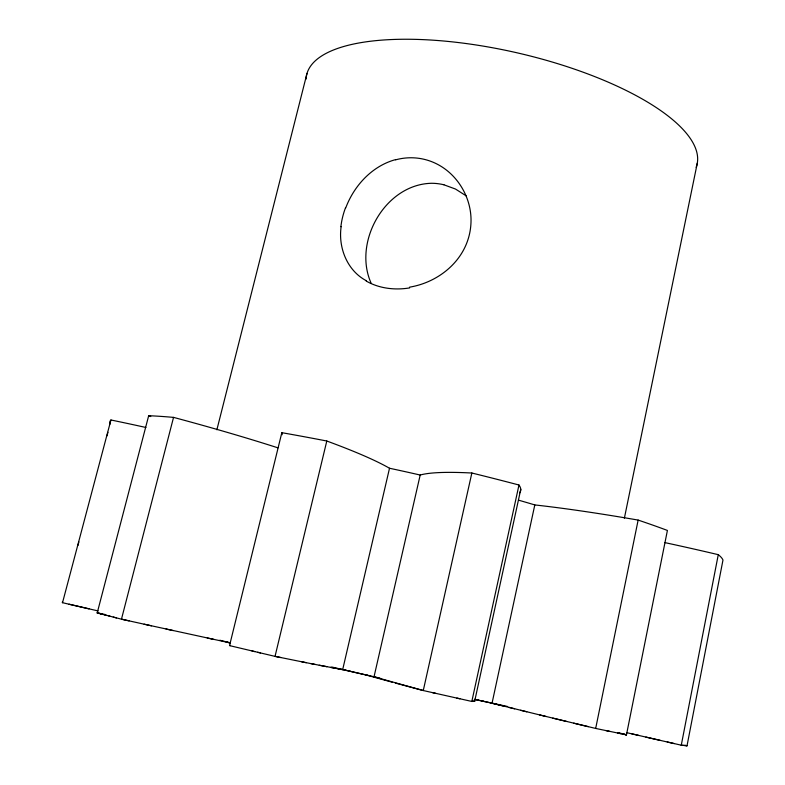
<?xml version="1.0" encoding="UTF-8"?>
<svg xmlns="http://www.w3.org/2000/svg" width="785" height="785" viewBox="0 0 785 785"><rect width="100%" height="100%" fill="white"/><g stroke="black" fill="none" stroke-linecap="round" stroke-linejoin="round"><path stroke-width="1.18" d="M341.141 226.669C338.099 247.56 347.156 270.707 366.418 280.765M664.964 542.631A253.025 22.235 12.1 0 1 718.275 554.671L681.272 745.191L645.927 737.095M624.713 734.485L626.459 734.838L667.407 530.444A315.236 31.351 12.9 0 0 638.136 520.082A281.001 26.788 11.8 0 0 534.82 504.932A208.261 20.528 12.9 0 0 518.875 500.261M618.992 732.837L626.459 734.838L595.678 728.441L638.146 520.082M624.379 518.178L697.306 163.094M546.115 716.509L492.048 703.203L534.801 504.932M435.616 693.322L423.272 690.535L471.854 473.012A323.234 31.989 12.9 0 1 518.973 485.012L471.824 701.437L456.899 698.101M474.689 700.907L471.824 701.437L474.631 701.397L520.769 489.32M471.893 473.021A314.559 33.431 11.7 0 0 420.191 475.033L374.023 676.807L423.272 690.535L395.336 683.068M254.762 651.589L229.544 645.604L281.835 432.682A334.184 32.872 12.9 0 1 326.796 441.013A304.933 31.488 14.1 0 1 389.517 468.252L342.682 669.595L319.26 665.248M326.796 441.013L275.035 656.368L257.627 652.266M216.876 429.787L307.004 73.427M277.9 447.833A275.201 25.591 13.9 0 0 173.544 417.385L121.469 619.179L113.266 617.079M98.557 613.271L97.212 612.918L148.679 415.707A339.159 33.47 12.8 0 1 173.554 417.385M145.931 427.482A247.687 21.43 13.6 0 0 110.94 419.985L62.525 602.703L98.086 610.936M77.941 545.477L78.873 541.935M106.986 435.861L107.928 432.319M345.724 207.937C354.074 185.643 372.11 166.008 395.512 159.63M474.631 701.397L474.326 700.662M62.329 602.095L62.525 602.703L62.447 602.075M409.603 287.153C434.036 283.13 457.037 267.106 466.457 243.792A66.097 63.938 1.7 0 0 470.882 224.5C472.619 200.558 459.49 176.262 438.383 164.781A65.92 61.269 -79.2 0 0 395.561 159.855M336.961 668.575L346.548 670.488M330.465 667.378L333.811 667.996M326.933 666.71L310.811 663.59M301.568 661.755L315.138 664.444M101.324 613.988L97.212 612.918L105.357 614.547M97.212 612.918L101.873 613.85M306.287 662.697L275.035 656.368L280.736 657.536M617.501 733.004L621.161 733.749M605.951 730.599L609.896 731.424M226.296 642.091L230.358 642.954M230.152 642.915L144.116 624.193M207.25 637.989L213.726 639.392M490.448 702.86L503.008 705.931M477.231 699.975L483.923 701.437M482.265 701.074L492.048 703.203M166.037 629.02L173.171 630.581M475.524 699.602L478.919 700.338M151.505 625.822L121.469 619.179L129.093 620.866M459.902 698.778L432.545 692.625M660.156 740.363L631.64 733.798M667.23 741.982L674.266 743.591M366.134 675.002L392.166 682.194M626.881 732.699L638.794 735.447M89.029 608.846L69.06 604.224M348.501 670.939L368.096 675.453M344.615 670.037L350.444 671.391M251.907 650.912L260.502 652.943M588.259 726.665L573.727 723.181M595.678 728.441L539.53 714.899M552.826 718.138L566.642 721.474M684.991 745.25L687.032 745.74L722.965 560.097A302.961 30.164 12.9 0 0 718.275 554.671M520.612 710.278L526.774 711.789M508.729 707.344L514.597 708.796M116.484 617.903L104.169 614.733M108.615 615.882L110.145 616.274M107.113 615.499L99.93 613.625M622.191 733.7L626.459 734.838M443.888 184.789L455.496 189.048L466.113 195.818M371.06 283.022C352.632 241.79 385.356 184.112 431.74 183.278A59.611 55.382 76 0 1 443.888 184.769M507.336 706.441A213.108 3.601 12.9 0 1 474.317 699.278M379.999 678.132A213.108 3.601 12.9 0 1 331.712 666.995M230.378 642.837A213.108 3.601 12.9 0 1 219.82 640.217M110.106 424.067A315.315 31.361 12.9 0 1 110.96 419.995M150.779 416.56A349.335 43.479 12.9 0 1 148.64 415.697M282.188 434.704A337.462 39.996 12.1 0 1 281.776 432.663M389.517 468.252A195.406 19.419 12.9 0 1 420.24 475.053M518.954 485.012A333.262 38.534 13.9 0 1 519.562 492.803M306.042 79.108A200.273 68.521 12.9 0 1 515.588 52.477A200.273 68.521 12.9 0 1 696.148 167.352M409.642 287.909A65.665 53.213 -22.7 0 1 366.173 281.04M340.886 226.708A66.146 49.592 -58.8 0 1 345.469 207.878M229.917 645.515L230.486 645.476L229.917 645.515M687.032 745.74L681.272 745.191L687.032 745.74"/></g></svg>
